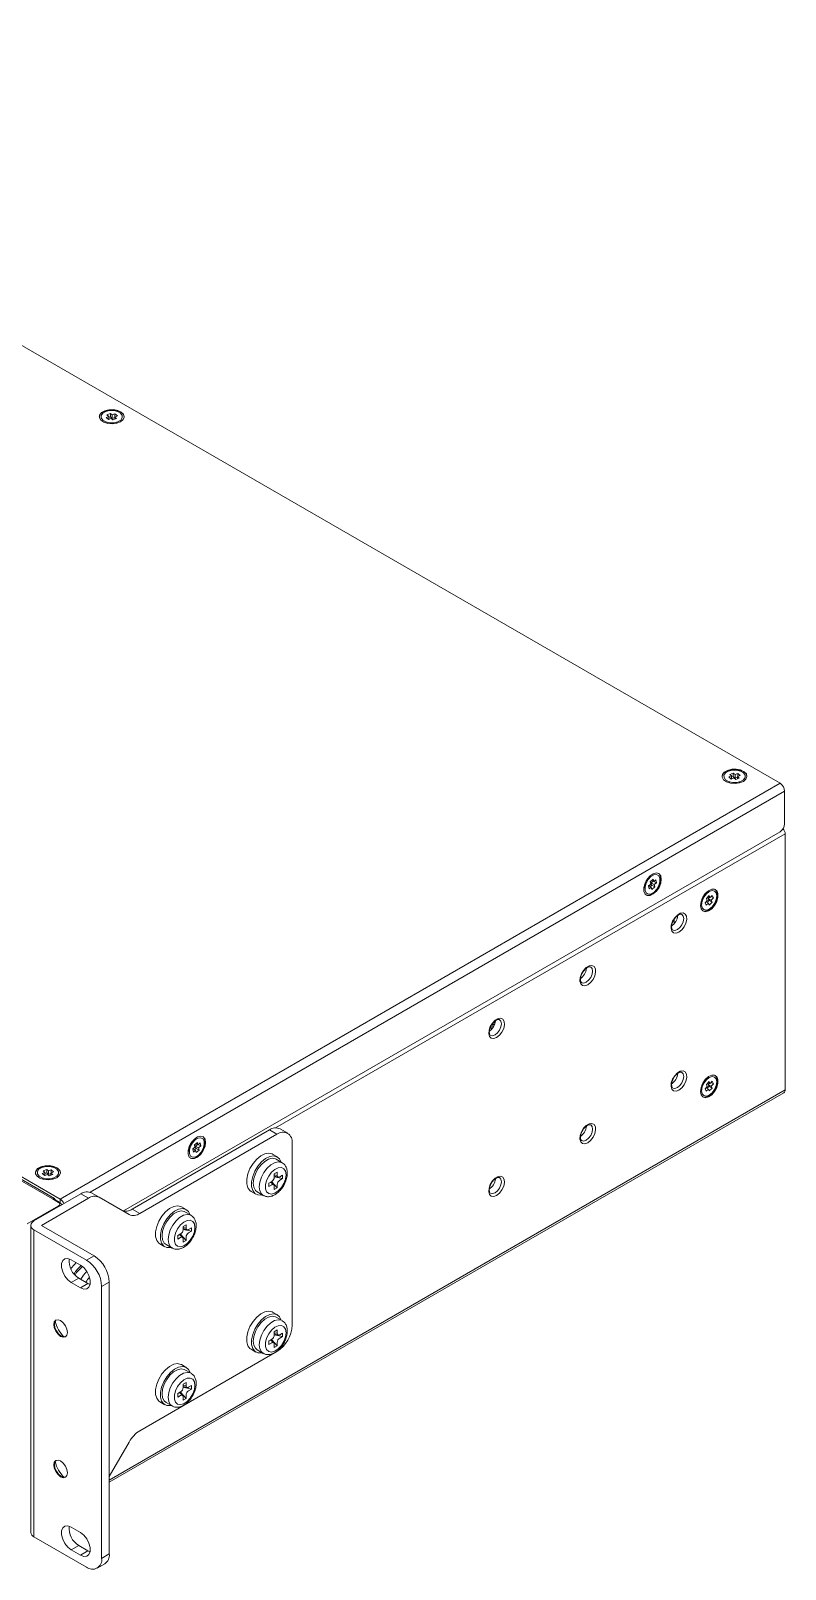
# Model space of a CAD drawing. Header units: millimetres. Extents: x 46 to 564, y 11 to 440.
# Drawn here: x 476.3 to 564.1, y 261.4 to 440.4 of the extents above; entities that cross this region are included whole.
import ezdxf

# ---------------------------------------------------------------- set-up
doc = ezdxf.new("R2010")
doc.units = ezdxf.units.MM

msp = doc.modelspace()

# ---------------------------------------------------------------- linework, layer by layer
at = {"color": 7, "linetype": 'Continuous', "lineweight": 15}
for p, q in [((563.5257, 352.8094), (411.8513, 440.3692)), ((485.5984, 395.8461), (485.1853, 395.6835)), ((485.1853, 395.6835), (485.3966, 395.5047)), ((485.8097, 395.6673), (485.5984, 395.8461)), ((485.5984, 395.4379), (485.5984, 395.8461)), ((486.1195, 395.7892), (485.8097, 395.6673)), ((485.8097, 395.259), (485.8097, 395.6673)), ((486.4012, 395.5508), (486.1195, 395.7892)), ((486.1195, 395.4399), (486.1195, 395.7892)), ((484.9064, 394.931), (485.2021, 394.777)), ((485.3966, 395.5047), (485.0867, 395.3827)), ((485.0867, 395.3827), (485.3684, 395.1442)), ((485.3684, 395.1442), (485.6783, 395.2662)), ((485.3966, 395.1553), (485.3966, 395.5047)), ((485.5984, 395.4379), (485.3966, 395.3584)), ((485.8097, 395.259), (485.5984, 395.4379)), ((485.6783, 395.2662), (485.8895, 395.0873)), ((486.0914, 395.3699), (485.8097, 395.259)), ((485.8895, 395.0873), (486.3026, 395.2499)), ((486.0914, 395.4288), (486.4012, 395.5508)), ((486.3026, 395.2499), (486.0914, 395.4288)), ((486.0914, 395.1668), (486.0914, 395.4288)), ((486.2859, 394.777), (486.5815, 394.931)), ((479.7335, 304.4372), (563.5257, 352.8094)), ((557.3849, 353.0901), (557.6805, 352.9361)), ((557.875, 353.6637), (557.5652, 353.5418)), ((557.5652, 353.5418), (557.8469, 353.3033)), ((558.0768, 354.0052), (557.6637, 353.8426)), ((557.6637, 353.8426), (557.875, 353.6637)), ((557.8469, 353.3033), (558.1567, 353.4253)), ((557.875, 353.3144), (557.875, 353.6637)), ((558.0768, 353.5969), (557.875, 353.5175)), ((558.2881, 353.8264), (558.0768, 354.0052)), ((558.0768, 353.5969), (558.0768, 354.0052)), ((558.2881, 353.4181), (558.0768, 353.5969)), ((558.1567, 353.4253), (558.368, 353.2464)), ((558.5979, 353.9483), (558.2881, 353.8264)), ((558.2881, 353.4181), (558.2881, 353.8264)), ((558.5698, 353.529), (558.2881, 353.4181)), ((558.368, 353.2464), (558.7811, 353.409)), ((558.5698, 353.5879), (558.8796, 353.7099)), ((558.7811, 353.409), (558.5698, 353.5879)), ((558.5698, 353.3259), (558.5698, 353.5879)), ((558.8796, 353.7099), (558.5979, 353.9483)), ((558.5979, 353.599), (558.5979, 353.9483)), ((558.7643, 352.9361), (559.0599, 353.0901)), ((564.056, 348.0939), (564.056, 351.8908)), ((487.0955, 303.0532), (563.5257, 347.1754)), ((564.121, 317.1437), (564.121, 346.9475)), ((548.631, 342.0458), (548.2965, 341.8328)), ((547.8001, 340.7414), (547.7747, 340.9202)), ((547.8109, 340.9916), (547.7937, 340.5955)), ((548.4674, 341.0904), (548.2078, 340.8782)), ((548.2078, 340.8782), (548.2797, 340.52)), ((548.2403, 340.9048), (548.5393, 340.7322)), ((548.2797, 340.52), (548.5393, 340.7322)), ((548.4101, 340.8068), (548.5859, 340.9505)), ((548.7596, 341.6419), (548.4135, 341.359)), ((548.4135, 341.359), (548.4674, 341.0904)), ((548.5319, 341.2192), (548.759, 341.4047)), ((548.5859, 340.9505), (548.5319, 341.2192)), ((548.5319, 341.2192), (548.8855, 341.0151)), ((548.5393, 340.7322), (548.5933, 340.4635)), ((548.5859, 340.9505), (548.9395, 340.7464)), ((548.5893, 341.5027), (548.8136, 341.3733)), ((548.5933, 340.4635), (548.9395, 340.7464)), ((548.8136, 341.3733), (548.7596, 341.6419)), ((549.0732, 341.5854), (548.8136, 341.3733)), ((548.8461, 341.3998), (549.1451, 341.2272)), ((548.8855, 341.0151), (549.1451, 341.2272)), ((548.9395, 340.7464), (548.8855, 341.0151)), ((549.1451, 341.2272), (549.0732, 341.5854)), ((555.2367, 340.1842), (554.9023, 339.9712)), ((554.4167, 339.1301), (554.3995, 338.734)), ((555.0513, 339.1686), (554.8062, 338.9102)), ((554.8062, 338.9102), (554.9412, 338.6108)), ((554.9156, 339.0255), (555.1863, 338.8692)), ((554.9412, 338.6108), (555.1863, 338.8692)), ((555.2768, 339.7377), (554.9501, 339.3932)), ((554.9501, 339.3932), (555.0513, 339.1686)), ((555.0358, 338.9561), (555.2608, 339.1933)), ((555.1595, 339.4178), (555.2953, 339.561)), ((555.2608, 339.1933), (555.1595, 339.4178)), ((555.1595, 339.4178), (555.5131, 339.2137)), ((555.175, 339.6304), (555.3781, 339.5131)), ((555.1863, 338.8692), (555.2876, 338.6447)), ((555.2608, 339.1933), (555.6143, 338.9892)), ((555.3781, 339.5131), (555.2768, 339.7377)), ((555.2876, 338.6447), (555.6143, 338.9892)), ((555.6232, 339.7715), (555.3781, 339.5131)), ((555.4874, 339.6284), (555.7582, 339.4721)), ((555.5131, 339.2137), (555.7582, 339.4721)), ((555.6143, 338.9892), (555.5131, 339.2137)), ((555.7582, 339.4721), (555.6232, 339.7715)), ((551.181, 336.9455), (551.181, 336.4571)), ((529.9147, 324.6117), (529.9147, 324.1541)), ((530.0915, 324.851), (530.0915, 324.3681)), ((530.0915, 324.8305), (530.2829, 324.72)), ((530.1837, 324.9814), (530.3415, 324.8903)), ((530.3249, 325.1262), (530.3249, 324.8999)), ((445.716, 323.5787), (478.844, 304.4543)), ((479.0939, 304.4791), (445.966, 323.6035)), ((479.7335, 304.4372), (445.9692, 323.929)), ((554.4167, 317.4918), (554.3995, 317.0957)), ((555.0513, 317.5303), (554.8062, 317.2719)), ((554.8062, 317.2719), (554.9412, 316.9725)), ((555.2367, 318.5459), (554.9023, 318.3329)), ((554.9156, 317.3872), (555.1863, 317.2309)), ((554.9412, 316.9725), (555.1863, 317.2309)), ((555.2768, 318.0994), (554.9501, 317.7548)), ((554.9501, 317.7548), (555.0513, 317.5303)), ((555.0358, 317.3178), (555.2608, 317.555)), ((555.1595, 317.7795), (555.2953, 317.9226)), ((555.2608, 317.555), (555.1595, 317.7795)), ((555.1595, 317.7795), (555.5131, 317.5754)), ((555.175, 317.992), (555.3781, 317.8748)), ((555.1863, 317.2309), (555.2876, 317.0063)), ((555.2608, 317.555), (555.6143, 317.3509)), ((555.3781, 317.8748), (555.2768, 318.0994)), ((555.2876, 317.0063), (555.6143, 317.3509)), ((555.6232, 318.1332), (555.3781, 317.8748)), ((555.4874, 317.9901), (555.7582, 317.8338)), ((555.5131, 317.5754), (555.7582, 317.8338)), ((555.6143, 317.3509), (555.5131, 317.5754)), ((555.7582, 317.8338), (555.6232, 318.1332)), ((485.4554, 271.4774), (563.9657, 316.8004)), ((488.1322, 303.2638), (504.0877, 312.4747)), ((489.0161, 302.7535), (504.9716, 311.9644)), ((504.9716, 311.9644), (504.0877, 312.4747)), ((506.2215, 312.0882), (505.3376, 312.5985)), ((494.7671, 310.1261), (494.7417, 310.3049)), ((494.7779, 310.3763), (494.7607, 309.9802)), ((495.4344, 310.4751), (495.1748, 310.2629)), ((495.1748, 310.2629), (495.2467, 309.9047)), ((495.2073, 310.2895), (495.5063, 310.1169)), ((495.2467, 309.9047), (495.5063, 310.1169)), ((495.5979, 311.4305), (495.2635, 311.2175)), ((495.377, 310.1915), (495.5529, 310.3352)), ((495.7266, 311.0266), (495.3805, 310.7437)), ((495.3805, 310.7437), (495.4344, 310.4751)), ((495.4989, 310.6039), (495.726, 310.7894)), ((495.5529, 310.3352), (495.4989, 310.6039)), ((495.4989, 310.6039), (495.8525, 310.3998)), ((495.5063, 310.1169), (495.5603, 309.8482)), ((495.5529, 310.3352), (495.9064, 310.1311)), ((495.5563, 310.8874), (495.7806, 310.758)), ((495.5603, 309.8482), (495.9064, 310.1311)), ((495.7806, 310.758), (495.7266, 311.0266)), ((496.0402, 310.9701), (495.7806, 310.758)), ((495.8131, 310.7845), (496.1121, 310.6119)), ((495.8525, 310.3998), (496.1121, 310.6119)), ((495.9064, 310.1311), (495.8525, 310.3998)), ((496.1121, 310.6119), (496.0402, 310.9701)), ((506.7393, 310.9436), (506.7393, 289.7544)), ((505.0194, 309.3326), (504.4537, 309.6592)), ((505.5765, 308.6646), (504.8694, 309.0728)), ((477.4818, 306.9631), (477.7774, 306.809)), ((477.9719, 307.5367), (477.6621, 307.4147)), ((477.6621, 307.4147), (477.9438, 307.1762)), ((478.1738, 307.8782), (477.7607, 307.7155)), ((477.7607, 307.7155), (477.9719, 307.5367)), ((477.9438, 307.1762), (478.2536, 307.2982)), ((477.9719, 307.1873), (477.9719, 307.5367)), ((478.1738, 307.4699), (477.9719, 307.3904)), ((478.385, 307.6993), (478.1738, 307.8782)), ((478.1738, 307.4699), (478.1738, 307.8782)), ((478.385, 307.291), (478.1738, 307.4699)), ((478.2536, 307.2982), (478.4649, 307.1194)), ((478.6949, 307.8213), (478.385, 307.6993)), ((478.385, 307.291), (478.385, 307.6993)), ((478.6667, 307.4019), (478.385, 307.291)), ((478.4649, 307.1194), (478.878, 307.282)), ((478.6667, 307.4608), (478.9765, 307.5828)), ((478.878, 307.282), (478.6667, 307.4608)), ((478.6667, 307.1988), (478.6667, 307.4608)), ((478.9765, 307.5828), (478.6949, 307.8213)), ((478.6949, 307.4719), (478.6949, 307.8213)), ((478.8612, 306.809), (479.1569, 306.9631)), ((504.3705, 306.494), (504.0346, 306.3001)), ((504.0346, 306.3001), (504.0346, 305.8918)), ((504.5922, 306.09), (504.2357, 306.4161)), ((504.3368, 306.4745), (505.0069, 305.7386)), ((505.0069, 307.5758), (504.6534, 307.3717)), ((504.6534, 307.3717), (504.6534, 306.9839)), ((504.6534, 307.1367), (505.1273, 306.9901)), ((504.6534, 307.0226), (505.6256, 306.8103)), ((505.0069, 307.188), (505.0069, 307.5758)), ((505.0069, 305.7386), (505.0069, 306.1265)), ((505.6256, 307.2185), (505.2897, 307.0246)), ((505.2897, 306.6164), (505.6256, 306.8103)), ((505.6256, 306.8103), (505.6256, 307.2185)), ((476.6873, 301.8826), (482.1422, 305.0317)), ((483.0261, 304.5215), (477.5712, 301.3724)), ((479.5511, 304.0461), (478.844, 304.4543)), ((479.7335, 304.029), (479.1865, 304.3447)), ((479.7335, 304.029), (479.7335, 304.4372)), ((483.0261, 304.5215), (482.1422, 305.0317)), ((483.3922, 305.1554), (484.2761, 304.6452)), ((484.2761, 304.6452), (487.7661, 302.6298)), ((501.9539, 305.3289), (502.5196, 305.0023)), ((502.6696, 305.2622), (503.3767, 304.854)), ((504.0346, 305.8918), (504.3705, 306.0857)), ((504.6534, 305.9224), (504.6534, 305.5345)), ((504.6534, 305.5345), (505.0069, 305.7386)), ((475.9095, 301.5357), (479.5511, 303.6379)), ((479.3093, 304.2739), (479.2329, 304.2298)), ((479.6629, 304.0697), (479.5848, 304.0246)), ((479.6975, 303.6204), (479.6975, 303.842)), ((488.1322, 303.2638), (489.0161, 302.7535)), ((494.4128, 303.2095), (493.8471, 303.5361)), ((494.9699, 302.5415), (494.2628, 302.9497)), ((476.3212, 301.3724), (476.3212, 265.6487)), ((476.6873, 300.8621), (476.6873, 265.1385)), ((482.8038, 297.3312), (476.6873, 300.8621)), ((477.5712, 301.3724), (483.6876, 297.8414)), ((494.4003, 301.4528), (494.0468, 301.2487)), ((494.0468, 301.2487), (494.0468, 300.8608)), ((494.0468, 301.0137), (494.5207, 300.8671)), ((494.0468, 300.8996), (495.019, 300.6872)), ((494.4003, 301.0649), (494.4003, 301.4528)), ((495.019, 301.0955), (494.6831, 300.9016)), ((495.019, 300.6872), (495.019, 301.0955)), ((491.3473, 299.2059), (491.913, 298.8793)), ((492.063, 299.1391), (492.7701, 298.7309)), ((493.7639, 300.3709), (493.428, 300.177)), ((493.428, 300.177), (493.428, 299.7687)), ((493.428, 299.7687), (493.7639, 299.9626)), ((493.9856, 299.9669), (493.6291, 300.2931)), ((493.7302, 300.3514), (494.4003, 299.6155)), ((494.0468, 299.7993), (494.0468, 299.4114)), ((494.0468, 299.4114), (494.4003, 299.6155)), ((494.4003, 299.6155), (494.4003, 300.0034)), ((494.6831, 300.4933), (495.019, 300.6872)), ((481.036, 297.3718), (482.0966, 296.7595)), ((482.8038, 297.3312), (483.6876, 297.8414)), ((481.036, 294.7181), (481.9199, 295.2283)), ((482.0966, 294.1058), (481.036, 294.7181)), ((482.9805, 294.616), (481.9199, 295.2283)), ((482.0966, 294.1058), (482.9805, 294.616)), ((483.2204, 294.5068), (482.9805, 294.616)), ((485.4554, 294.7796), (484.5715, 294.2693)), ((484.5715, 294.2693), (484.5715, 262.6283)), ((485.4554, 294.7796), (485.4554, 263.1386)), ((505.0194, 290.9604), (504.4537, 291.287)), ((505.5765, 290.2924), (504.8694, 290.7006)), ((505.0069, 289.2037), (504.6534, 288.9996)), ((504.6534, 288.9996), (504.6534, 288.6117)), ((504.6534, 288.7646), (505.1273, 288.618)), ((504.6534, 288.6504), (505.6256, 288.4381)), ((505.0069, 288.8158), (505.0069, 289.2037)), ((505.6256, 288.8464), (505.2897, 288.6525)), ((505.2897, 288.2442), (505.6256, 288.4381)), ((505.6256, 288.4381), (505.6256, 288.8464)), ((504.9716, 286.6925), (489.0161, 277.4816)), ((501.9539, 286.9567), (502.5196, 286.6302)), ((502.6696, 286.89), (503.3767, 286.4818)), ((504.3705, 288.1218), (504.0346, 287.9279)), ((504.0346, 287.9279), (504.0346, 287.5196)), ((504.0346, 287.5196), (504.3705, 287.7135)), ((504.5922, 287.7178), (504.2357, 288.044)), ((504.3368, 288.1023), (505.0069, 287.3664)), ((504.6534, 287.5502), (504.6534, 287.1623)), ((504.6534, 287.1623), (505.0069, 287.3664)), ((505.0069, 287.3664), (505.0069, 287.7543)), ((494.4128, 284.8374), (493.8471, 285.1639)), ((494.4003, 283.0806), (494.0468, 282.8765)), ((494.0468, 282.8765), (494.0468, 282.4886)), ((494.9699, 284.1693), (494.2628, 284.5775)), ((494.4003, 282.6927), (494.4003, 283.0806)), ((493.7639, 281.9987), (493.428, 281.8048)), ((493.428, 281.8048), (493.428, 281.3966)), ((493.428, 281.3966), (493.7639, 281.5905)), ((493.9856, 281.5948), (493.6291, 281.9209)), ((493.7302, 281.9793), (494.4003, 281.2434)), ((494.0468, 282.6415), (494.5207, 282.4949)), ((494.0468, 282.5274), (495.019, 282.315)), ((494.0468, 281.4271), (494.0468, 281.0393)), ((494.0468, 281.0393), (494.4003, 281.2434)), ((494.4003, 281.2434), (494.4003, 281.6312)), ((495.019, 282.7233), (494.6831, 282.5294)), ((494.6831, 282.1211), (495.019, 282.315)), ((495.019, 282.315), (495.019, 282.7233)), ((491.3473, 280.8337), (491.913, 280.5071)), ((492.063, 280.7669), (492.7701, 280.3587)), ((487.7661, 276.1621), (485.4554, 272.1599)), ((482.8038, 261.6075), (476.6873, 265.1385)), ((481.036, 266.2616), (482.0966, 265.6493)), ((481.036, 263.6079), (481.9199, 264.1181)), ((482.0966, 262.9956), (481.036, 263.6079)), ((482.9805, 263.5058), (481.9199, 264.1181)), ((482.0966, 262.9956), (482.9805, 263.5058)), ((483.2204, 263.3966), (482.9805, 263.5058)), ((484.0537, 261.4837), (484.9375, 261.994)), ((484.5715, 262.6283), (485.4554, 263.1386))]:
    msp.add_line(p, q, dxfattribs=at)
at = {"color": 8, "linetype": 'Continuous', "lineweight": 15}
for p, q in [((483.2261, 305.2287), (564.056, 351.8908)), ((564.121, 346.9475), (504.8206, 312.7141)), ((485.4554, 271.731), (564.121, 317.1437)), ((505.0069, 307.188), (504.6534, 307.2419)), ((479.5511, 303.5359), (479.5511, 303.6379)), ((494.4003, 301.0649), (494.0468, 301.1188)), ((505.0069, 288.8158), (504.6534, 288.8697)), ((494.4003, 282.6927), (494.0468, 282.7466))]:
    msp.add_line(p, q, dxfattribs=at)
at = {"color": 7, "linetype": 'Continuous', "lineweight": 15, "flags": 128}
for points in [[(486.7693, 396.0178), (486.3296, 396.1916), (485.8109, 396.2621), (485.2832, 396.2196), (484.8176, 396.0699), (484.4772, 395.8332), (484.3079, 395.5416), (484.2944, 395.4463)], [(486.7693, 394.8748), (487.0704, 395.1286), (487.1924, 395.4281), (487.1188, 395.7327), (486.8595, 396.0015), (486.4495, 396.198), (485.9443, 396.2958), (485.412, 396.2816), (484.9245, 396.1573), (484.5477, 395.9398), (484.3325, 395.6584), (484.3079, 395.3511), (484.4772, 395.0594), (484.8176, 394.8227), (485.2832, 394.6731), (485.8109, 394.6306), (486.3296, 394.701), (486.7693, 394.8748)], [(486.4482, 394.8705), (486.7898, 395.0715), (486.9722, 395.3326), (486.9676, 395.6142), (486.7767, 395.8733), (486.4286, 396.0705), (485.9762, 396.1758), (485.4885, 396.1731), (485.0397, 396.0629), (484.6981, 395.862), (484.5157, 395.6008), (484.5203, 395.3193), (484.7112, 395.0602), (485.0593, 394.863), (485.5117, 394.7577), (485.9994, 394.7603), (486.4482, 394.8705)], [(559.2477, 353.0339), (559.5489, 353.2877), (559.6709, 353.5872), (559.5972, 353.8918), (559.3379, 354.1606), (558.928, 354.3571), (558.4227, 354.4549), (557.8904, 354.4406), (557.4029, 354.3164), (557.0262, 354.0989), (556.8109, 353.8175), (556.7863, 353.5102), (556.9556, 353.2185), (557.2961, 352.9818), (557.7616, 352.8321), (558.2894, 352.7896), (558.8081, 352.8601), (559.2477, 353.0339)], [(559.2477, 354.1769), (558.8081, 354.3507), (558.2894, 354.4212), (557.7616, 354.3787), (557.2961, 354.229), (556.9556, 353.9923), (556.7863, 353.7006), (556.7728, 353.6054)], [(558.9266, 353.0296), (559.2682, 353.2306), (559.4506, 353.4917), (559.446, 353.7733), (559.2551, 354.0324), (558.907, 354.2296), (558.4547, 354.3349), (557.967, 354.3322), (557.5182, 354.222), (557.1766, 354.021), (556.9942, 353.7599), (556.9988, 353.4784), (557.1897, 353.2193), (557.5378, 353.0221), (557.9901, 352.9168), (558.4778, 352.9194), (558.9266, 353.0296)], [(549.7018, 341.6446), (549.6325, 342.0323), (549.4342, 342.2878), (549.1335, 342.3764), (548.7711, 342.2863), (548.3959, 342.0295), (548.0586, 341.6409), (547.8047, 341.1728), (547.6686, 340.6885), (547.6686, 340.2533), (547.8047, 339.9262), (548.0586, 339.7512), (548.3959, 339.7519), (548.7711, 339.9284), (549.1335, 340.2567), (549.4342, 340.6925), (549.6325, 341.1769), (549.7018, 341.6446)], [(549.5419, 341.76), (549.4072, 342.0488), (549.1612, 342.186), (548.8415, 342.1507), (548.4966, 341.9482), (548.1791, 341.6094), (547.9374, 341.1858), (547.8081, 340.742), (547.8111, 340.3455), (547.9458, 340.0566), (548.1917, 339.9194), (548.5114, 339.9547), (548.8563, 340.1572), (549.1738, 340.496), (549.4155, 340.9196), (549.5448, 341.3634), (549.5419, 341.76)], [(547.917, 339.8188), (548.1487, 339.7698), (548.5111, 339.86), (548.8863, 340.1167), (549.2236, 340.5054), (549.4775, 340.9735), (549.6136, 341.4578), (549.6136, 341.8929), (549.4775, 342.2201), (549.3652, 342.3274)], [(547.7747, 340.9202), (547.8178, 341.195), (547.8279, 341.2274)], [(554.2569, 338.5993), (554.3261, 338.2115), (554.5245, 337.9561), (554.8252, 337.8675), (555.1876, 337.9576), (555.5628, 338.2144), (555.9001, 338.603), (556.1539, 339.0711), (556.29, 339.5554), (556.29, 339.9906), (556.1539, 340.3177), (555.9001, 340.4927), (555.5628, 340.4919), (555.1876, 340.3155), (554.8252, 339.9872), (554.5245, 339.5514), (554.3261, 339.067), (554.2569, 338.5993)], [(555.6197, 338.4427), (555.9066, 338.8293), (556.0985, 339.271), (556.1661, 339.7005), (556.0991, 340.0525), (555.9078, 340.2734), (555.6212, 340.3295), (555.283, 340.2123), (554.9447, 339.9397), (554.6578, 339.5531), (554.4659, 339.1114), (554.3983, 338.6818), (554.4653, 338.3298), (554.6566, 338.109), (554.9432, 338.0529), (555.2814, 338.17), (555.6197, 338.4427)], [(556.2368, 339.8239), (556.1676, 340.2116), (555.9709, 340.4659)], [(554.5228, 337.9573), (554.5936, 337.9305), (554.9309, 337.9312), (555.3061, 338.1077), (555.6685, 338.436), (555.9692, 338.8718), (556.1676, 339.3562), (556.2368, 339.8239)], [(551.7467, 335.4763), (551.4146, 335.3562), (551.1274, 335.3958), (550.9238, 335.5896), (550.8313, 335.9114), (550.8625, 336.3178), (551.0131, 336.754), (551.2627, 337.1609), (551.5778, 337.4837), (551.9156, 337.6787), (552.2306, 337.7196), (552.4802, 337.6009), (552.6308, 337.3387), (552.662, 336.9682), (552.5695, 336.5396), (552.366, 336.1108), (552.0787, 335.7396), (551.7467, 335.4763)], [(541.1401, 329.3532), (540.808, 329.2332), (540.5208, 329.2727), (540.3172, 329.4665), (540.2247, 329.7883), (540.2559, 330.1948), (540.4065, 330.6309), (540.6561, 331.0378), (540.9712, 331.3606), (541.309, 331.5556), (541.624, 331.5966), (541.8736, 331.4779), (542.0242, 331.2156), (542.0554, 330.8452), (541.9629, 330.4166), (541.7594, 329.9877), (541.4721, 329.6166), (541.1401, 329.3532)], [(530.5335, 323.2301), (530.2014, 323.1101), (529.9142, 323.1497), (529.7106, 323.3434), (529.6181, 323.6653), (529.6493, 324.0717), (529.7999, 324.5079), (530.0495, 324.9148), (530.3645, 325.2376), (530.7024, 325.4326), (531.0174, 325.4735), (531.267, 325.3548), (531.4176, 325.0925), (531.4488, 324.7221), (531.3563, 324.2935), (531.1527, 323.8647), (530.8655, 323.4935), (530.5335, 323.2301)], [(551.7467, 317.1041), (551.4146, 316.9841), (551.1274, 317.0236), (550.9238, 317.2174), (550.8313, 317.5392), (550.8625, 317.9457), (551.0131, 318.3818), (551.2627, 318.7887), (551.5778, 319.1115), (551.9156, 319.3065), (552.2306, 319.3475), (552.4802, 319.2288), (552.6308, 318.9665), (552.662, 318.596), (552.5695, 318.1675), (552.366, 317.7386), (552.0787, 317.3675), (551.7467, 317.1041)], [(554.2569, 316.961), (554.3261, 316.5732), (554.5245, 316.3178), (554.8252, 316.2292), (555.1876, 316.3193), (555.5628, 316.576), (555.9001, 316.9647), (556.1539, 317.4328), (556.29, 317.9171), (556.29, 318.3522), (556.1539, 318.6794), (555.9001, 318.8544), (555.5628, 318.8536), (555.1876, 318.6772), (554.8252, 318.3489), (554.5245, 317.9131), (554.3261, 317.4286), (554.2569, 316.961)], [(555.6197, 316.8044), (555.9066, 317.1909), (556.0985, 317.6326), (556.1661, 318.0622), (556.0991, 318.4142), (555.9078, 318.6351), (555.6212, 318.6912), (555.283, 318.574), (554.9447, 318.3013), (554.6578, 317.9147), (554.4659, 317.4731), (554.3983, 317.0435), (554.4653, 316.6915), (554.6566, 316.4706), (554.9432, 316.4145), (555.2814, 316.5317), (555.6197, 316.8044)], [(556.2368, 318.1856), (556.1676, 318.5733), (555.9709, 318.8275)], [(554.5228, 316.319), (554.5936, 316.2921), (554.9309, 316.2929), (555.3061, 316.4693), (555.6685, 316.7976), (555.9692, 317.2334), (556.1676, 317.7179), (556.2368, 318.1856)], [(496.6688, 311.0293), (496.5995, 311.417), (496.4012, 311.6725), (496.1005, 311.7611), (495.7381, 311.671), (495.3629, 311.4142), (495.0256, 311.0255), (494.7717, 310.5575), (494.6356, 310.0731), (494.6356, 309.638), (494.7717, 309.3109), (495.0256, 309.1359), (495.3629, 309.1366), (495.7381, 309.3131), (496.1005, 309.6414), (496.4012, 310.0772), (496.5995, 310.5616), (496.6688, 311.0293)], [(496.5088, 311.1446), (496.3742, 311.4335), (496.1282, 311.5707), (495.8085, 311.5354), (495.4636, 311.3329), (495.1461, 310.9941), (494.9044, 310.5705), (494.7751, 310.1267), (494.7781, 309.7302), (494.9127, 309.4413), (495.1587, 309.3041), (495.4784, 309.3394), (495.8233, 309.5419), (496.1408, 309.8807), (496.3825, 310.3043), (496.5118, 310.7481), (496.5088, 311.1446)], [(494.884, 309.2035), (495.1157, 309.1545), (495.4781, 309.2447), (495.8533, 309.5014), (496.1906, 309.8901), (496.4445, 310.3582), (496.5806, 310.8425), (496.5806, 311.2776), (496.4445, 311.6048), (496.3322, 311.7121)], [(541.1401, 310.981), (540.808, 310.861), (540.5208, 310.9006), (540.3172, 311.0943), (540.2247, 311.4162), (540.2559, 311.8226), (540.4065, 312.2587), (540.6561, 312.6657), (540.9712, 312.9884), (541.309, 313.1835), (541.624, 313.2244), (541.8736, 313.1057), (542.0242, 312.8434), (542.0554, 312.473), (541.9629, 312.0444), (541.7594, 311.6156), (541.4721, 311.2444), (541.1401, 310.981)], [(494.7417, 310.3049), (494.7848, 310.5797), (494.7949, 310.6121)], [(501.9539, 305.3289), (501.8325, 305.4141), (501.5824, 305.7447), (501.4525, 306.2051), (501.4525, 306.761), (501.5824, 307.3713), (501.8325, 307.9907), (502.1844, 308.5732), (502.6118, 309.0758), (503.0832, 309.461), (503.5635, 309.7003), (504.0171, 309.776), (504.4104, 309.6825), (504.4537, 309.6592)], [(479.3446, 308.0498), (478.905, 308.2237), (478.3863, 308.2941), (477.8585, 308.2516), (477.393, 308.1019), (477.0526, 307.8653), (476.8832, 307.5736), (476.8698, 307.4783)], [(479.3446, 306.9069), (479.6458, 307.1606), (479.7678, 307.4601), (479.6942, 307.7648), (479.4349, 308.0335), (479.0249, 308.23), (478.5197, 308.3278), (477.9874, 308.3136), (477.4999, 308.1893), (477.1231, 307.9718), (476.9079, 307.6904), (476.8832, 307.3831), (477.0526, 307.0914), (477.393, 306.8548), (477.8585, 306.7051), (478.3863, 306.6626), (478.905, 306.733), (479.3446, 306.9069)], [(479.0236, 306.9026), (479.3652, 307.1035), (479.5476, 307.3647), (479.543, 307.6462), (479.3521, 307.9053), (479.004, 308.1025), (478.5516, 308.2078), (478.0639, 308.2051), (477.6151, 308.0949), (477.2735, 307.894), (477.0911, 307.6329), (477.0957, 307.3513), (477.2866, 307.0922), (477.6347, 306.895), (478.0871, 306.7897), (478.5748, 306.7924), (479.0236, 306.9026)], [(503.2633, 304.9194), (503.1775, 304.9022), (502.75, 304.9112), (502.3982, 305.0876), (502.1481, 305.4182), (502.0182, 305.8785), (502.0182, 306.4344), (502.1481, 307.0447), (502.3982, 307.6641), (502.75, 308.2467), (503.1775, 308.7492), (503.6488, 309.1344), (504.1291, 309.3738), (504.5828, 309.4495), (504.9761, 309.3559), (505.2799, 309.1001), (505.4631, 308.73)], [(502.6696, 305.2622), (502.4608, 305.4408), (502.2769, 305.7997), (502.2138, 306.2694), (502.2769, 306.8119), (502.4608, 307.3832), (502.7507, 307.937), (503.1232, 308.4285), (503.5481, 308.8178), (503.9909, 309.0734), (504.4157, 309.1746), (504.7882, 309.1132), (504.8694, 309.0728)], [(506.0322, 307.2491), (505.9671, 307.6622), (505.7787, 307.9554), (505.4876, 308.0968), (505.1252, 308.0712), (504.7309, 307.8812), (504.3473, 307.5476), (504.016, 307.1064), (503.7729, 306.6055), (503.6444, 306.0992), (503.6444, 305.6422), (503.7729, 305.2842), (504.016, 305.0639), (504.3473, 305.0052), (504.7309, 305.1145), (505.1252, 305.3799), (505.4876, 305.7726), (505.7787, 306.2502), (505.9671, 306.7608), (506.0322, 307.2491)], [(504.3705, 306.0857), (504.4302, 306.1129), (504.4864, 306.1238), (504.5706, 306.1056), (504.6284, 306.0418), (504.6471, 305.9875), (504.6534, 305.9224)], [(505.2897, 307.0246), (505.2301, 306.9975), (505.1738, 306.9866), (505.0897, 307.0047), (505.0319, 307.0685), (505.0132, 307.1228), (505.0069, 307.188)], [(530.5335, 304.858), (530.2014, 304.7379), (529.9142, 304.7775), (529.7106, 304.9713), (529.6181, 305.2931), (529.6493, 305.6996), (529.7999, 306.1357), (530.0495, 306.5426), (530.3645, 306.8654), (530.7024, 307.0604), (531.0174, 307.1013), (531.267, 306.9826), (531.4176, 306.7204), (531.4488, 306.3499), (531.3563, 305.9213), (531.1527, 305.4925), (530.8655, 305.1213), (530.5335, 304.858)], [(479.6975, 303.8217), (479.7233, 303.8846), (479.7772, 303.9974)], [(491.3473, 299.2059), (491.2259, 299.2911), (490.9758, 299.6217), (490.8459, 300.082), (490.8459, 300.6379), (490.9758, 301.2482), (491.2259, 301.8676), (491.5777, 302.4502), (492.0052, 302.9527), (492.4765, 303.3379), (492.9568, 303.5773), (493.4105, 303.653), (493.8038, 303.5594), (493.8471, 303.5361)], [(492.6567, 298.7963), (492.5709, 298.7792), (492.1434, 298.7882), (491.7916, 298.9645), (491.5415, 299.2951), (491.4116, 299.7554), (491.4116, 300.3114), (491.5415, 300.9217), (491.7916, 301.5411), (492.1434, 302.1236), (492.5709, 302.6261), (493.0422, 303.0114), (493.5225, 303.2507), (493.9762, 303.3264), (494.3695, 303.2329), (494.6733, 302.977), (494.8565, 302.6069)], [(492.063, 299.1391), (491.8542, 299.3177), (491.6702, 299.6766), (491.6072, 300.1464), (491.6702, 300.6888), (491.8542, 301.2601), (492.1441, 301.8139), (492.5166, 302.3054), (492.9415, 302.6947), (493.3843, 302.9503), (493.8091, 303.0515), (494.1816, 302.9901), (494.2628, 302.9497)], [(495.4256, 301.1261), (495.3605, 301.5392), (495.1721, 301.8323), (494.881, 301.9737), (494.5186, 301.9481), (494.1243, 301.7582), (493.7407, 301.4246), (493.4094, 300.9834), (493.1663, 300.4825), (493.0378, 299.9761), (493.0378, 299.5191), (493.1663, 299.1611), (493.4094, 298.9408), (493.7407, 298.8821), (494.1243, 298.9914), (494.5186, 299.2568), (494.881, 299.6496), (495.1721, 300.1271), (495.3605, 300.6377), (495.4256, 301.1261)], [(494.6831, 300.9016), (494.6235, 300.8744), (494.5672, 300.8635), (494.4831, 300.8816), (494.4253, 300.9455), (494.4066, 300.9998), (494.4003, 301.0649)], [(493.7639, 299.9626), (493.8236, 299.9898), (493.8798, 300.0007), (493.964, 299.9826), (494.0218, 299.9187), (494.0405, 299.8644), (494.0468, 299.7993)], [(481.036, 294.7181), (480.643, 295.025), (480.2974, 295.4549), (480.0409, 295.956), (479.9044, 296.4678), (479.9044, 296.9286), (480.0409, 297.2828), (480.2974, 297.4878), (480.643, 297.5187), (481.036, 297.3718)], [(480.9786, 296.3375), (481.3986, 296.8297), (481.6234, 297.0327)], [(482.0966, 296.7595), (482.4896, 296.4526), (482.8352, 296.0227), (483.0918, 295.5216), (483.2282, 295.0098), (483.2282, 294.549), (483.0918, 294.1947), (482.8352, 293.9898), (482.4896, 293.9589), (482.0966, 294.1058)], [(479.0031, 289.8288), (479.0636, 289.4423), (479.2361, 289.0448), (479.4941, 288.6967), (479.7986, 288.451), (480.103, 288.3452), (480.361, 288.3953), (480.5335, 288.5938), (480.594, 288.9104), (480.5335, 289.2969), (480.361, 289.6944), (480.103, 290.0426), (479.7986, 290.2882), (479.4941, 290.394), (479.2361, 290.3439), (479.0636, 290.1454), (479.0031, 289.8288)], [(480.3952, 288.4176), (480.1737, 288.386), (479.8693, 288.4918), (479.5648, 288.7375), (479.3068, 289.0856), (479.1343, 289.4832), (479.0738, 289.8697), (479.1343, 290.1862), (479.2726, 290.3624)], [(501.9539, 286.9567), (501.8325, 287.042), (501.5824, 287.3726), (501.4525, 287.8329), (501.4525, 288.3888), (501.5824, 288.9991), (501.8325, 289.6185), (502.1844, 290.2011), (502.6118, 290.7036), (503.0832, 291.0888), (503.5635, 291.3282), (504.0171, 291.4039), (504.4104, 291.3103), (504.4537, 291.287)], [(503.2633, 286.5472), (503.1775, 286.5301), (502.75, 286.5391), (502.3982, 286.7154), (502.1481, 287.046), (502.0182, 287.5063), (502.0182, 288.0623), (502.1481, 288.6726), (502.3982, 289.292), (502.75, 289.8745), (503.1775, 290.377), (503.6488, 290.7623), (504.1291, 291.0016), (504.5828, 291.0773), (504.9761, 290.9837), (505.2799, 290.7279), (505.4631, 290.3578)], [(502.6696, 286.89), (502.4608, 287.0686), (502.2769, 287.4275), (502.2138, 287.8973), (502.2769, 288.4397), (502.4608, 289.011), (502.7507, 289.5648), (503.1232, 290.0563), (503.5481, 290.4456), (503.9909, 290.7012), (504.4157, 290.8024), (504.7882, 290.741), (504.8694, 290.7006)], [(506.0322, 288.8769), (505.9671, 289.2901), (505.7787, 289.5832), (505.4876, 289.7246), (505.1252, 289.699), (504.7309, 289.5091), (504.3473, 289.1754), (504.016, 288.7343), (503.7729, 288.2334), (503.6444, 287.727), (503.6444, 287.27), (503.7729, 286.912), (504.016, 286.6917), (504.3473, 286.633), (504.7309, 286.7423), (505.1252, 287.0077), (505.4876, 287.4005), (505.7787, 287.878), (505.9671, 288.3886), (506.0322, 288.8769)], [(505.2897, 288.6525), (505.2301, 288.6253), (505.1738, 288.6144), (505.0897, 288.6325), (505.0319, 288.6964), (505.0132, 288.7507), (505.0069, 288.8158)], [(504.3705, 287.7135), (504.4302, 287.7407), (504.4864, 287.7516), (504.5706, 287.7335), (504.6284, 287.6696), (504.6471, 287.6153), (504.6534, 287.5502)], [(491.3473, 280.8337), (491.2259, 280.9189), (490.9758, 281.2495), (490.8459, 281.7098), (490.8459, 282.2658), (490.9758, 282.8761), (491.2259, 283.4955), (491.5777, 284.078), (492.0052, 284.5805), (492.4765, 284.9658), (492.9568, 285.2051), (493.4105, 285.2808), (493.8038, 285.1873), (493.8471, 285.1639)], [(492.6567, 280.4242), (492.5709, 280.407), (492.1434, 280.416), (491.7916, 280.5923), (491.5415, 280.9229), (491.4116, 281.3833), (491.4116, 281.9392), (491.5415, 282.5495), (491.7916, 283.1689), (492.1434, 283.7515), (492.5709, 284.254), (493.0422, 284.6392), (493.5225, 284.8785), (493.9762, 284.9542), (494.3695, 284.8607), (494.6733, 284.6048), (494.8565, 284.2348)], [(492.063, 280.7669), (491.8542, 280.9456), (491.6702, 281.3045), (491.6072, 281.7742), (491.6702, 282.3167), (491.8542, 282.888), (492.1441, 283.4418), (492.5166, 283.9332), (492.9415, 284.3225), (493.3843, 284.5782), (493.8091, 284.6794), (494.1816, 284.618), (494.2628, 284.5775)], [(495.4256, 282.7539), (495.3605, 283.167), (495.1721, 283.4602), (494.881, 283.6016), (494.5186, 283.5759), (494.1243, 283.386), (493.7407, 283.0524), (493.4094, 282.6112), (493.1663, 282.1103), (493.0378, 281.6039), (493.0378, 281.147), (493.1663, 280.789), (493.4094, 280.5687), (493.7407, 280.51), (494.1243, 280.6193), (494.5186, 280.8846), (494.881, 281.2774), (495.1721, 281.755), (495.3605, 282.2656), (495.4256, 282.7539)], [(493.7639, 281.5905), (493.8236, 281.6177), (493.8798, 281.6285), (493.964, 281.6104), (494.0218, 281.5466), (494.0405, 281.4923), (494.0468, 281.4271)], [(494.6831, 282.5294), (494.6235, 282.5022), (494.5672, 282.4914), (494.4831, 282.5095), (494.4253, 282.5733), (494.4066, 282.6276), (494.4003, 282.6927)], [(479.0031, 273.498), (479.0636, 273.1115), (479.2361, 272.714), (479.4941, 272.3658), (479.7986, 272.1202), (480.103, 272.0144), (480.361, 272.0645), (480.5335, 272.263), (480.594, 272.5796), (480.5335, 272.9661), (480.361, 273.3636), (480.103, 273.7117), (479.7986, 273.9574), (479.4941, 274.0632), (479.2361, 274.0131), (479.0636, 273.8146), (479.0031, 273.498)], [(480.3952, 272.0868), (480.1737, 272.0552), (479.8693, 272.161), (479.5648, 272.4067), (479.3068, 272.7548), (479.1343, 273.1524), (479.0738, 273.5388), (479.1343, 273.8554), (479.2726, 274.0316)], [(481.036, 263.6079), (480.643, 263.9148), (480.2974, 264.3447), (480.0409, 264.8458), (479.9044, 265.3576), (479.9044, 265.8184), (480.0409, 266.1726), (480.2974, 266.3776), (480.643, 266.4085), (481.036, 266.2616)], [(482.0966, 265.6493), (482.4896, 265.3424), (482.8352, 264.9125), (483.0918, 264.4114), (483.2282, 263.8996), (483.2282, 263.4388), (483.0918, 263.0845), (482.8352, 262.8796), (482.4896, 262.8487), (482.0966, 262.9956)]]:
    msp.add_lwpolyline(points, dxfattribs=at)
at = {"color": 8, "linetype": 'Continuous', "lineweight": 15, "flags": 128}
for points in [[(551.5699, 335.7824), (551.854, 336.0117), (552.0949, 336.3366), (552.2558, 336.7077), (552.3124, 337.0684), (552.2558, 337.3639), (552.0949, 337.5491), (552.0883, 337.5529)], [(551.0533, 335.7258), (551.2858, 335.6837), (551.5699, 335.7824)], [(540.9633, 329.6594), (541.2474, 329.8887), (541.4883, 330.2136), (541.6492, 330.5846), (541.7058, 330.9454), (541.6492, 331.2408), (541.4883, 331.4261), (541.4817, 331.4298)], [(540.4467, 329.6027), (540.6792, 329.5606), (540.9633, 329.6594)], [(530.3567, 323.5363), (530.6408, 323.7656), (530.8817, 324.0905), (531.0426, 324.4616), (531.0991, 324.8223), (531.0426, 325.1178), (530.8817, 325.303), (530.8751, 325.3067)], [(529.8401, 323.4796), (530.0726, 323.4376), (530.3567, 323.5363)], [(551.5699, 317.4103), (551.854, 317.6396), (552.0949, 317.9645), (552.2558, 318.3355), (552.3124, 318.6963), (552.2558, 318.9917), (552.0949, 319.177), (552.0883, 319.1807)], [(551.0533, 317.3536), (551.2858, 317.3115), (551.5699, 317.4103)], [(540.9633, 311.2872), (541.2474, 311.5165), (541.4883, 311.8414), (541.6492, 312.2125), (541.7058, 312.5732), (541.6492, 312.8687), (541.4883, 313.0539), (541.4817, 313.0576)], [(540.4467, 311.2305), (540.6792, 311.1884), (540.9633, 311.2872)], [(503.3748, 304.855), (503.1679, 305.0326), (502.984, 305.3915), (502.9209, 305.8612), (502.984, 306.4037), (503.1679, 306.975), (503.4579, 307.5288), (503.8303, 308.0203), (504.2552, 308.4096), (504.698, 308.6652), (505.1228, 308.7664), (505.4953, 308.705), (505.5901, 308.6565)], [(530.3567, 305.1641), (530.6408, 305.3934), (530.8817, 305.7183), (531.0426, 306.0894), (531.0991, 306.4501), (531.0426, 306.7456), (530.8817, 306.9308), (530.8751, 306.9346)], [(529.8401, 305.1075), (530.0726, 305.0654), (530.3567, 305.1641)], [(492.7682, 298.732), (492.5613, 298.9095), (492.3774, 299.2684), (492.3143, 299.7382), (492.3774, 300.2806), (492.5613, 300.8519), (492.8512, 301.4057), (493.2237, 301.8972), (493.6486, 302.2865), (494.0914, 302.5421), (494.5162, 302.6433), (494.8887, 302.5819), (494.9835, 302.5335)], [(503.3748, 286.4829), (503.1679, 286.6604), (502.984, 287.0193), (502.9209, 287.4891), (502.984, 288.0315), (503.1679, 288.6028), (503.4579, 289.1566), (503.8303, 289.6481), (504.2552, 290.0374), (504.698, 290.293), (505.1228, 290.3942), (505.4953, 290.3328), (505.5901, 290.2844)], [(492.7682, 280.3598), (492.5613, 280.5374), (492.3774, 280.8963), (492.3143, 281.366), (492.3774, 281.9085), (492.5613, 282.4798), (492.8512, 283.0336), (493.2237, 283.525), (493.6486, 283.9143), (494.0914, 284.17), (494.5162, 284.2712), (494.8887, 284.2098), (494.9835, 284.1613)]]:
    msp.add_lwpolyline(points, dxfattribs=at)
at = {"color": 7, "linetype": 'Continuous', "lineweight": 15}
for centre, radius, start, end in [((486.5078, 395.3805), 0.6889, 5.485162, 67.696509), ((558.9864, 353.5397), 0.6887, 5.477184, 67.703088), ((562.9046, 351.8384), 1.1526, 2.605765, 57.394564), ((562.9046, 348.1463), 1.1526, 302.605255, 357.39458), ((563.3471, 346.9116), 0.7748, 2.657872, 49.087683), ((548.7581, 341.1424), 0.8621, 106.880945, 139.680305), ((548.9112, 340.9172), 1.1028, 123.876252, 176.129131), ((555.2454, 339.0756), 0.8621, 160.32519, 193.12426), ((555.5419, 339.0413), 1.1287, 124.519806, 175.485578), ((555.3639, 339.2809), 0.8621, 106.880911, 139.680339), ((549.9825, 337.5593), 1.6273, 302.747404, 354.892606), ((539.3759, 331.4363), 1.6273, 302.74775, 354.892024), ((528.7693, 325.3132), 1.6273, 302.74775, 354.892024), ((549.9825, 319.1871), 1.6273, 302.747399, 354.892642), ((555.2454, 317.4373), 0.8621, 160.32506, 193.124385), ((555.5419, 317.4029), 1.1287, 124.519804, 175.485691), ((555.3639, 317.6425), 0.8621, 106.881073, 139.679953), ((563.7694, 317.096), 0.3549, 303.583672, 7.729211), ((504.82, 311.4525), 1.2574, 65.69293, 125.617487), ((505.6616, 311.1184), 1.0918, 350.785852, 129.203396), ((539.3759, 313.0641), 1.6273, 302.747745, 354.89206), ((495.8782, 310.3019), 1.1028, 123.877432, 176.127862), ((495.7251, 310.5271), 0.8621, 106.881379, 139.67987), ((479.0833, 307.4126), 0.6888, 5.480518, 67.699267), ((504.0514, 307.0048), 0.6023, 301.993119, 358.006881), ((505.6089, 306.1055), 0.6023, 121.993119, 178.006881), ((528.7693, 306.941), 1.6273, 302.747745, 354.89206), ((478.982, 304.2851), 0.2184, 350.785623, 129.204087), ((479.1139, 303.4701), 1.1486, 21.908681, 57.352881), ((482.8745, 304.0095), 1.2574, 65.686309, 125.617989), ((483.7584, 303.4993), 1.2574, 65.686309, 125.617989), ((479.4736, 303.842), 0.2183, 290.78227, 69.216435), ((479.5232, 303.7024), 0.3884, 5.96485, 57.210126), ((487.3999, 304.2859), 1.2574, 245.686336, 305.617933), ((488.2838, 303.7757), 1.2574, 245.686336, 305.617933), ((476.8809, 301.3724), 0.5458, 110.783784, 249.216706), ((493.4448, 300.8818), 0.6023, 301.993015, 358.006985), ((495.0023, 299.9825), 0.6023, 121.993015, 178.006985), ((483.0691, 297.2082), 2.2893, 173.155561, 239.866409), ((480.7335, 294.0947), 3.842, 2.605453, 57.394498), ((481.6174, 294.6049), 3.842, 2.605453, 57.394498), ((484.6897, 293.7346), 3.8838, 130.136548, 149.158772), ((484.3467, 293.9433), 3.3097, 127.13707, 150.190305), ((482.7939, 291.0988), 3.7531, 193.662121, 226.332513), ((504.0514, 288.6326), 0.6023, 301.993284, 358.006793), ((502.9013, 289.929), 3.842, 302.605412, 357.394569), ((505.6089, 287.7333), 0.6023, 121.993237, 178.006763), ((493.4448, 282.5096), 0.6023, 301.993179, 358.006898), ((495.0023, 281.6103), 0.6023, 121.993133, 178.006867), ((490.9248, 274.4215), 3.6066, 121.954685, 151.144404), ((482.7939, 274.768), 3.7531, 193.66219, 226.332444), ((476.9467, 265.7111), 0.6287, 185.694385, 245.625832), ((483.0691, 266.098), 2.2893, 173.155436, 239.866541), ((483.4938, 262.4535), 1.0918, 230.796752, 9.214099), ((484.2832, 262.9795), 1.1829, 303.582259, 7.729891)]:
    msp.add_arc(centre, radius, start, end, dxfattribs=at)
at = {"color": 8, "linetype": 'Continuous', "lineweight": 15}
for centre, radius, start, end in [((485.2451, 293.385), 3.5508, 132.476036, 151.06827), ((485.201, 293.4022), 2.8069, 136.695646, 151.204683)]:
    msp.add_arc(centre, radius, start, end, dxfattribs=at)
at = {"color": 7, "linetype": 'Continuous', "lineweight": 15}
for points, knots in [([(551.0546, 335.7337), (551.0442, 335.7367), (550.994, 335.7513), (550.9369, 335.8442), (550.8865, 336.0796), (550.9235, 336.3979), (551.0513, 336.7567), (551.2599, 337.1014), (551.5197, 337.3787), (551.7818, 337.5451), (551.9905, 337.591), (552.0569, 337.5629), (552.0894, 337.5492)], [0, 0, 0, 0, 0.029469626, 0.141976837, 0.243148786, 0.350662281, 0.459854419, 0.572126506, 0.684791106, 0.794553684, 0.899711977, 1, 1, 1, 1]), ([(540.448, 329.6106), (540.4375, 329.6137), (540.3874, 329.6283), (540.3303, 329.7211), (540.2799, 329.9566), (540.3169, 330.2749), (540.4447, 330.6336), (540.6533, 330.9783), (540.9131, 331.2556), (541.1752, 331.422), (541.3839, 331.468), (541.4503, 331.4399), (541.4828, 331.4262)], [0, 0, 0, 0, 0.02946964, 0.14197693, 0.24314894, 0.3506625, 0.45985563, 0.57212624, 0.68479091, 0.79455356, 0.89971191, 1, 1, 1, 1]), ([(529.8414, 323.4876), (529.8309, 323.4906), (529.7808, 323.5052), (529.7237, 323.5981), (529.6733, 323.8335), (529.7103, 324.1518), (529.8381, 324.5106), (530.0467, 324.8553), (530.3065, 325.1325), (530.5686, 325.2989), (530.7773, 325.3449), (530.8437, 325.3168), (530.8762, 325.3031)], [0, 0, 0, 0, 0.02946964, 0.14197693, 0.24314894, 0.3506625, 0.45985563, 0.57212624, 0.68479091, 0.79455356, 0.89971191, 1, 1, 1, 1]), ([(551.0546, 317.3615), (551.0442, 317.3646), (550.994, 317.3792), (550.9369, 317.472), (550.8865, 317.7075), (550.9235, 318.0258), (551.0513, 318.3845), (551.2599, 318.7292), (551.5197, 319.0065), (551.7818, 319.1729), (551.9905, 319.2188), (552.0569, 319.1908), (552.0894, 319.177)], [0, 0, 0, 0, 0.02946978, 0.14197693, 0.24314933, 0.35066224, 0.45985479, 0.57212682, 0.68479136, 0.79455389, 0.89971203, 1, 1, 1, 1]), ([(540.448, 311.2385), (540.4375, 311.2415), (540.3874, 311.2561), (540.3303, 311.3489), (540.2799, 311.5844), (540.3169, 311.9027), (540.4447, 312.2615), (540.6533, 312.6062), (540.9131, 312.8834), (541.1752, 313.0498), (541.3839, 313.0958), (541.4503, 313.0677), (541.4828, 313.054)], [0, 0, 0, 0, 0.0294698, 0.14197702, 0.24314948, 0.35066246, 0.459856, 0.57212655, 0.68479116, 0.79455376, 0.89971197, 1, 1, 1, 1]), ([(506.1787, 307.4532), (506.1747, 307.5492), (506.1645, 307.8012), (506.0522, 308.1612), (505.8518, 308.4795), (505.6625, 308.5941), (505.5881, 308.6392)], [0, 0, 0, 0, 0.19532349, 0.51277462, 0.80841217, 1, 1, 1, 1]), ([(503.3811, 304.8698), (503.4165, 304.8441), (503.5619, 304.7386), (503.8869, 304.6909), (504.303, 304.736), (504.7284, 304.9176), (505.1476, 305.2247), (505.5336, 305.6476), (505.852, 306.1516), (506.0762, 306.6986), (506.1695, 307.1398), (506.1767, 307.3851), (506.1787, 307.4532)], [0, 0, 0, 0, 0.03348652, 0.13763905, 0.24070971, 0.35031964, 0.46802045, 0.58874907, 0.70928401, 0.83028074, 0.95286052, 1, 1, 1, 1]), ([(529.8414, 305.1154), (529.8309, 305.1184), (529.7808, 305.133), (529.7237, 305.2259), (529.6733, 305.4613), (529.7103, 305.7796), (529.8381, 306.1384), (530.0467, 306.4831), (530.3065, 306.7604), (530.5686, 306.9268), (530.7773, 306.9727), (530.8437, 306.9446), (530.8762, 306.9309)], [0, 0, 0, 0, 0.0294698, 0.14197702, 0.24314948, 0.35066246, 0.459856, 0.57212655, 0.68479116, 0.79455376, 0.89971197, 1, 1, 1, 1]), ([(492.7745, 298.7467), (492.8099, 298.721), (492.9553, 298.6155), (493.2803, 298.5678), (493.6964, 298.6129), (494.1218, 298.7945), (494.541, 299.1016), (494.927, 299.5245), (495.2454, 300.0285), (495.4696, 300.5755), (495.5629, 301.0168), (495.5701, 301.262), (495.5721, 301.3302)], [0, 0, 0, 0, 0.033486267, 0.137639094, 0.240710099, 0.350320002, 0.468020412, 0.588749007, 0.709283924, 0.830280836, 0.952860474, 1, 1, 1, 1]), ([(495.5721, 301.3302), (495.5681, 301.4261), (495.5579, 301.6781), (495.4456, 302.0381), (495.2452, 302.3565), (495.0559, 302.4711), (494.9815, 302.5161)], [0, 0, 0, 0, 0.19532345, 0.51277419, 0.80841218, 1, 1, 1, 1]), ([(506.1787, 289.081), (506.1747, 289.177), (506.1645, 289.429), (506.0522, 289.789), (505.8518, 290.1074), (505.6625, 290.222), (505.5881, 290.267)], [0, 0, 0, 0, 0.19532368, 0.51277405, 0.80841238, 1, 1, 1, 1]), ([(503.3811, 286.4976), (503.4165, 286.4719), (503.5619, 286.3664), (503.8869, 286.3187), (504.303, 286.3638), (504.7284, 286.5454), (505.1476, 286.8525), (505.5336, 287.2754), (505.852, 287.7794), (506.0762, 288.3264), (506.1695, 288.7677), (506.1767, 289.0129), (506.1787, 289.081)], [0, 0, 0, 0, 0.03348638, 0.13763901, 0.24070958, 0.35031951, 0.46802032, 0.58874887, 0.70928394, 0.83028035, 0.95286014, 1, 1, 1, 1]), ([(492.7745, 280.3745), (492.8099, 280.3489), (492.9553, 280.2433), (493.2803, 280.1956), (493.6964, 280.2408), (494.1218, 280.4223), (494.541, 280.7295), (494.927, 281.1524), (495.2454, 281.6564), (495.4696, 282.2034), (495.5629, 282.6446), (495.5701, 282.8899), (495.5721, 282.958)], [0, 0, 0, 0, 0.03348613, 0.13763906, 0.24070997, 0.35031988, 0.46802029, 0.58874881, 0.70928385, 0.83028045, 0.95286009, 1, 1, 1, 1]), ([(495.5721, 282.958), (495.5681, 283.054), (495.5579, 283.3059), (495.4456, 283.6659), (495.2452, 283.9843), (495.0559, 284.0989), (494.9815, 284.144)], [0, 0, 0, 0, 0.195323639, 0.512773625, 0.808412383, 1, 1, 1, 1])]:
    msp.add_open_spline(points, degree=3, knots=knots, dxfattribs=at)

doc.saveas('drawing.dxf')
